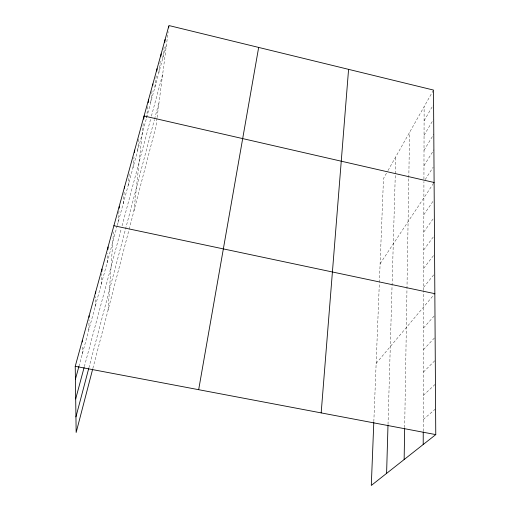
<?xml version="1.0" encoding="UTF-8"?>
<svg xmlns="http://www.w3.org/2000/svg" width="511" height="511" viewBox="0 0 511 511"><rect width="100%" height="100%" fill="white"/><g stroke="black" fill="none" stroke-linecap="round" stroke-linejoin="round"><path stroke-width="0.38" stroke-dasharray="2.56 1.92" d="M423.242 431.214L423.625 291.315M423.625 290.529L423.926 181.546M423.932 179.169L424.13 106.639M82.245 354.193L82.297 345.832M404.674 427.662L408.806 178.352M408.819 177.56L409.567 132.387M88.812 330.049L89.048 319.714M388.021 424.411L395.808 156.73M95.142 306.804L95.512 296.623M373.828 421.639L379.334 283.215M379.366 282.423L383.499 178.492L387.645 171.159M101.229 284.416L101.759 273.64M107.106 262.833L107.674 253.315M108.07 310.094L113.468 231.93M118.079 222.502L118.999 210.596M123.215 203.64L124.256 191.274M128.178 185.397L129.251 173.587M132.981 167.736L134.016 157.024M137.638 150.636L138.82 138.992M133.939 210.896L143.406 122.276M146.516 118.009L147.871 105.815M150.751 102.436L152.169 90.121M154.865 87.324L156.251 75.679M158.851 72.658L160.486 59.353M162.728 58.42L164.318 45.805M157.005 118.252L155.932 126.587L129.136 229.311M157.101 117.498L168.164 31.637M92.874 368.361L128.944 230.065M88.888 367.837L154.373 119.817M154.571 119.05L159.119 101.836M84.321 366.681L121.018 229.675M122.052 225.817L150.643 119.063M151.435 116.099L162.696 74.057M78.93 366.368L117.057 226.258M117.262 225.504L166.497 44.578M388.021 170.495L433.111 90.754M424.092 120.788L433.2 105.055M424.047 135.338L433.29 119.766M424.009 150.304L433.788 134.24M423.97 165.698L433.896 149.838M425.184 179.591L433.162 167.218M380.114 263.721L434.107 182.484M423.836 214.69L433.769 200.223M423.785 232.026L433.877 217.839M423.74 249.898L434.459 235.392M423.689 268.345L434.58 254.178M423.638 287.38L434.708 273.596M376.147 363.391L434.842 293.672M423.523 327.985L434.982 315.076M423.466 349.665L435.129 337.254M423.408 372.11L435.276 360.249M423.344 395.367L435.436 384.106M423.274 419.486L435.602 408.87"/><path stroke-width="0.77" d="M423.21 444.513L423.242 431.999M82.316 342.031L82.322 340.511M404.144 459.542L404.661 428.454M89.099 317.331L89.138 315.741M386.597 473.384L387.996 425.203M95.627 293.493L95.685 291.928M373.797 422.431L371.293 485.45L435.768 434.606L433.5 90.064L168.943 25.55L75.232 366.31L76.158 432.459L92.676 369.127M101.874 271.328L101.989 269.022M107.91 249.349L108.051 246.966M119.178 208.22L119.306 206.629M321.17 412.894L348.579 69.355M124.518 188.176L124.646 186.63M134.463 152.431L134.68 150.138M143.738 119.133L144.076 115.984L434.107 182.484M148.209 102.768L148.548 99.722M152.706 85.503L152.878 83.964M156.807 71.016L157.081 68.691M160.869 56.223L161.157 53.872M164.714 42.656L165.11 39.5M168.649 27.837L168.847 26.31M198.67 389.689L258.662 47.427M75.941 416.88L88.684 368.61M75.685 398.925L84.123 367.428M75.411 379.303L78.93 366.368M75.232 366.31L435.768 434.606M113.896 225.721L434.842 293.672"/></g></svg>
